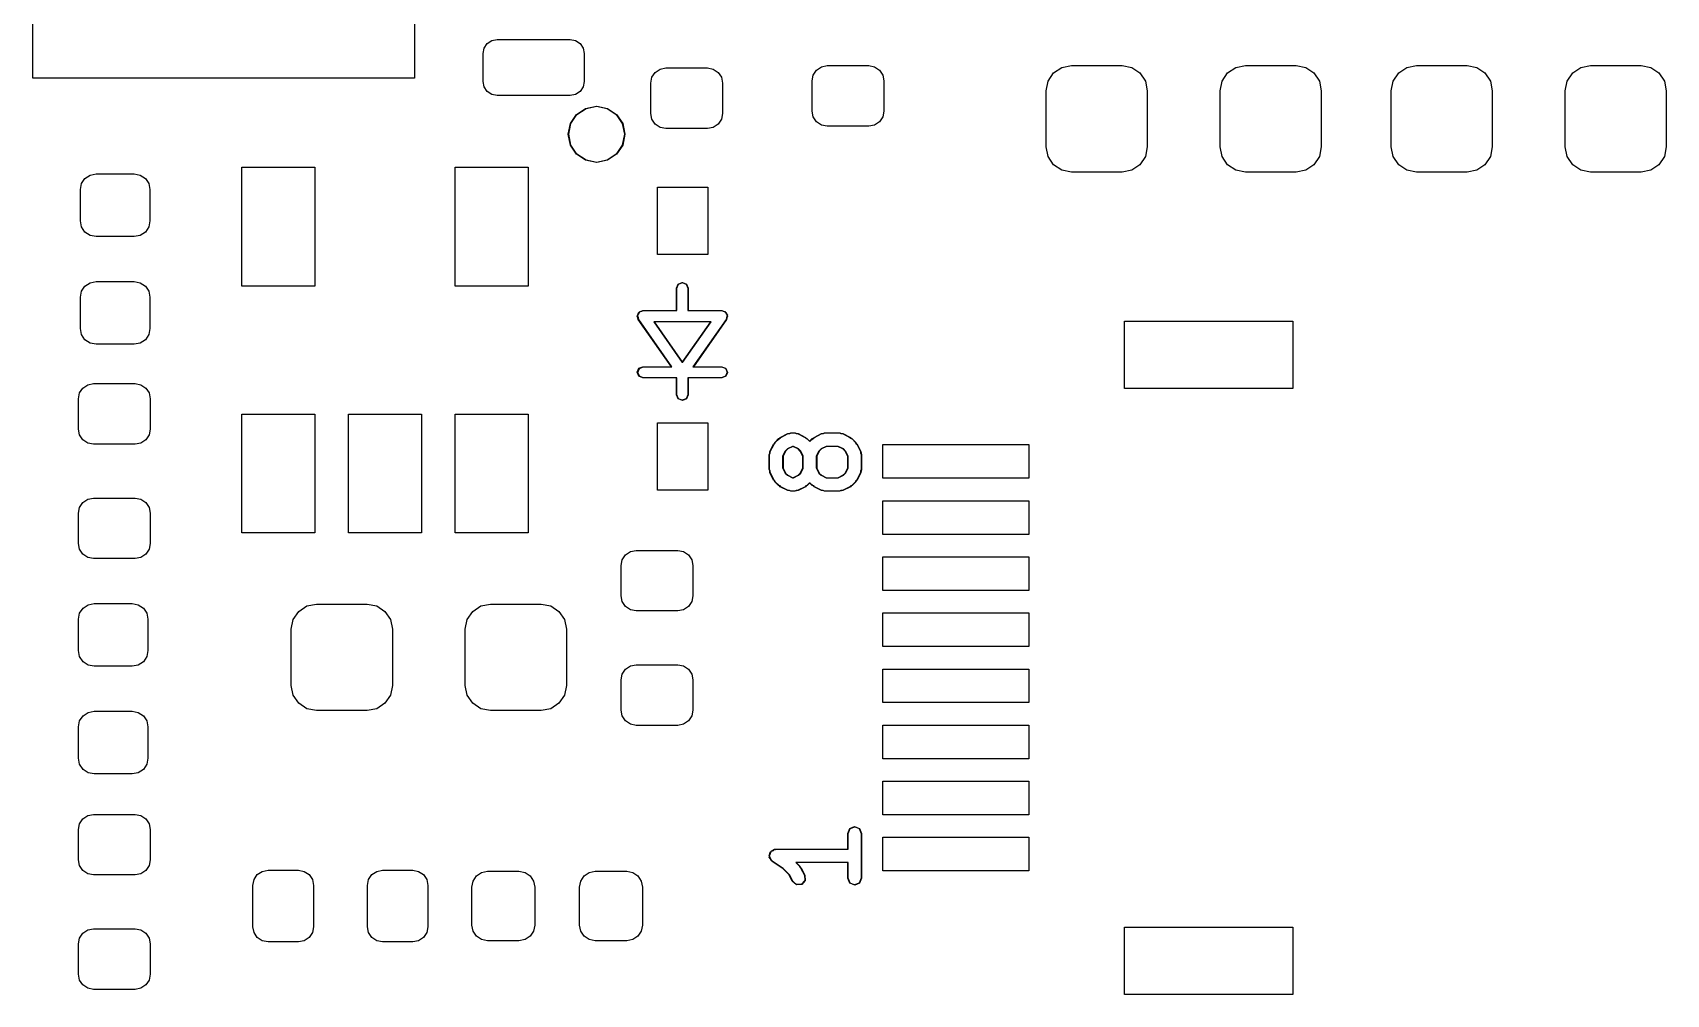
# Model space of a CAD drawing. Extents: x -4.6 to 74, y -9.9 to 22.
# Drawn here: x 41.09 to 55.61, y 5.97 to 14.53 of the extents above; entities that cross this region are included whole.
import ezdxf

# ---------------------------------------------------------------- set-up
doc = ezdxf.new("R2010")
doc.units = 0
doc.header["$MEASUREMENT"] = 0
doc.layers.get('0').update_dxf_attribs({"color": 252, "linetype": 'CONTINUOUS'})
doc.layers.add('BLACK', color=140, linetype='CONTINUOUS')
doc.layers.get('0').off()

# ---------------------------------------------------------------- blocks, each defined once
blk = doc.blocks.new('Tang_Nano_9K_3672-F_Mask')
at = {"layer": 'BLACK', "linetype": 'Continuous'}
for p, q in [((5.47739, -3.29836), (5.47739, -3.14088)), ((5.61125, -3.14088), (5.61125, -3.29836)), ((5.63537, -3.2897), (5.63574, -3.28781)), ((5.63574, -3.28781), (5.63681, -3.28622)), ((5.63681, -3.28622), (5.6384, -3.28515)), ((5.6384, -3.28515), (5.64029, -3.28478)), ((5.64029, -3.28478), (5.66588, -3.28478)), ((5.66588, -3.28478), (5.66776, -3.28515)), ((5.66776, -3.28515), (5.66936, -3.28622)), ((5.66936, -3.28622), (5.67042, -3.28781)), ((5.67042, -3.28781), (5.6708, -3.2897)), ((5.63537, -3.29954), (5.63537, -3.2897)), ((5.6708, -3.2897), (5.6708, -3.29954)), ((5.75401, -3.29435), (5.75604, -3.29394)), ((5.75604, -3.29394), (5.77061, -3.29394)), ((5.77061, -3.29394), (5.77264, -3.29435)), ((5.83832, -3.29456), (5.84171, -3.29388)), ((5.84171, -3.29388), (5.85943, -3.29388)), ((5.85943, -3.29388), (5.86282, -3.29456)), ((5.89935, -3.29456), (5.90274, -3.29388)), ((5.90274, -3.29388), (5.92045, -3.29388)), ((5.92045, -3.29388), (5.92384, -3.29456)), ((5.95933, -3.29456), (5.96272, -3.29388)), ((5.96272, -3.29388), (5.98043, -3.29388)), ((5.98043, -3.29388), (5.98382, -3.29456)), ((6.02035, -3.29456), (6.02374, -3.29388)), ((6.02374, -3.29388), (6.04146, -3.29388)), ((6.04146, -3.29388), (6.04485, -3.29456)), ((5.61125, -3.29836), (5.47739, -3.29836)), ((5.63574, -3.30142), (5.63537, -3.29954)), ((5.6708, -3.29954), (5.67042, -3.30142)), ((5.69413, -3.30005), (5.69454, -3.29801)), ((5.69454, -3.29801), (5.69569, -3.29629)), ((5.69569, -3.29629), (5.69741, -3.29514)), ((5.69741, -3.29514), (5.69945, -3.29473)), ((5.69945, -3.29473), (5.71402, -3.29473)), ((5.71402, -3.29473), (5.71605, -3.29514)), ((5.71605, -3.29514), (5.71777, -3.29629)), ((5.71777, -3.29629), (5.71893, -3.29801)), ((5.71893, -3.29801), (5.71933, -3.30005)), ((5.75072, -3.29926), (5.75113, -3.29723)), ((5.75072, -3.30989), (5.75072, -3.29926)), ((5.75113, -3.29723), (5.75228, -3.2955)), ((5.75228, -3.2955), (5.75401, -3.29435)), ((5.77264, -3.29435), (5.77436, -3.2955)), ((5.77436, -3.2955), (5.77552, -3.29723)), ((5.77552, -3.29723), (5.77592, -3.29926)), ((5.77592, -3.29926), (5.77592, -3.30989)), ((5.83285, -3.30274), (5.83353, -3.29935)), ((5.83353, -3.29935), (5.83545, -3.29648)), ((5.83545, -3.29648), (5.83832, -3.29456)), ((5.86282, -3.29456), (5.86569, -3.29648)), ((5.86569, -3.29648), (5.86761, -3.29935)), ((5.86761, -3.29935), (5.86829, -3.30274)), ((5.89388, -3.30274), (5.89455, -3.29935)), ((5.89455, -3.29935), (5.89647, -3.29648)), ((5.89647, -3.29648), (5.89935, -3.29456)), ((5.92384, -3.29456), (5.92672, -3.29648)), ((5.92672, -3.29648), (5.92864, -3.29935)), ((5.92864, -3.29935), (5.92931, -3.30274)), ((5.95386, -3.30274), (5.95453, -3.29935)), ((5.95453, -3.29935), (5.95645, -3.29648)), ((5.95645, -3.29648), (5.95933, -3.29456)), ((5.98382, -3.29456), (5.9867, -3.29648)), ((5.9867, -3.29648), (5.98862, -3.29935)), ((5.98862, -3.29935), (5.98929, -3.30274)), ((6.01488, -3.30274), (6.01556, -3.29935)), ((6.01556, -3.29935), (6.01748, -3.29648)), ((6.01748, -3.29648), (6.02035, -3.29456)), ((6.04485, -3.29456), (6.04772, -3.29648)), ((6.04772, -3.29648), (6.04964, -3.29935)), ((6.04964, -3.29935), (6.05031, -3.30274)), ((5.63681, -3.30302), (5.63574, -3.30142)), ((5.6384, -3.30409), (5.63681, -3.30302)), ((5.64029, -3.30446), (5.6384, -3.30409)), ((5.66588, -3.30446), (5.64029, -3.30446)), ((5.66776, -3.30409), (5.66588, -3.30446)), ((5.66936, -3.30302), (5.66776, -3.30409)), ((5.67042, -3.30142), (5.66936, -3.30302)), ((5.69413, -3.31068), (5.69413, -3.30005)), ((5.71933, -3.30005), (5.71933, -3.31068)), ((5.83285, -3.32243), (5.83285, -3.30274)), ((5.86829, -3.30274), (5.86829, -3.32243)), ((5.89388, -3.32243), (5.89388, -3.30274)), ((5.92931, -3.30274), (5.92931, -3.32243)), ((5.95386, -3.32243), (5.95386, -3.30274)), ((5.98929, -3.30274), (5.98929, -3.32243)), ((6.01488, -3.32243), (6.01488, -3.30274)), ((6.05031, -3.30274), (6.05031, -3.32243)), ((5.69454, -3.31271), (5.69413, -3.31068)), ((5.71933, -3.31068), (5.71893, -3.31271)), ((5.75113, -3.31192), (5.75072, -3.30989)), ((5.77592, -3.30989), (5.77552, -3.31192)), ((5.69569, -3.31444), (5.69454, -3.31271)), ((5.69741, -3.31559), (5.69569, -3.31444)), ((5.69945, -3.31599), (5.69741, -3.31559)), ((5.71402, -3.31599), (5.69945, -3.31599)), ((5.71605, -3.31559), (5.71402, -3.31599)), ((5.71777, -3.31444), (5.71605, -3.31559)), ((5.71893, -3.31271), (5.71777, -3.31444)), ((5.75228, -3.31365), (5.75113, -3.31192)), ((5.75401, -3.3148), (5.75228, -3.31365)), ((5.75604, -3.3152), (5.75401, -3.3148)), ((5.77061, -3.3152), (5.75604, -3.3152)), ((5.77264, -3.3148), (5.77061, -3.3152)), ((5.77436, -3.31365), (5.77264, -3.3148)), ((5.77552, -3.31192), (5.77436, -3.31365)), ((5.83353, -3.32582), (5.83285, -3.32243)), ((5.86829, -3.32243), (5.86761, -3.32582)), ((5.89455, -3.32582), (5.89388, -3.32243)), ((5.92931, -3.32243), (5.92864, -3.32582)), ((5.95453, -3.32582), (5.95386, -3.32243)), ((5.98929, -3.32243), (5.98862, -3.32582)), ((6.01556, -3.32582), (6.01488, -3.32243)), ((6.05031, -3.32243), (6.04964, -3.32582)), ((5.83545, -3.32869), (5.83353, -3.32582)), ((5.86761, -3.32582), (5.86569, -3.32869)), ((5.89647, -3.32869), (5.89455, -3.32582)), ((5.92864, -3.32582), (5.92672, -3.32869)), ((5.95645, -3.32869), (5.95453, -3.32582)), ((5.98862, -3.32582), (5.9867, -3.32869)), ((6.01748, -3.32869), (6.01556, -3.32582)), ((6.04964, -3.32582), (6.04772, -3.32869)), ((5.49454, -3.3353), (5.49573, -3.33351)), ((5.49573, -3.33351), (5.49752, -3.33232)), ((5.49752, -3.33232), (5.49963, -3.3319)), ((5.49963, -3.3319), (5.51302, -3.3319)), ((5.51302, -3.3319), (5.51513, -3.33232)), ((5.51513, -3.33232), (5.51691, -3.33351)), ((5.51691, -3.33351), (5.51811, -3.3353)), ((5.5508, -3.37131), (5.5508, -3.32958)), ((5.5508, -3.32958), (5.57639, -3.32958)), ((5.57639, -3.32958), (5.57639, -3.37131)), ((5.62561, -3.37131), (5.62561, -3.32958)), ((5.62561, -3.32958), (5.6512, -3.32958)), ((5.6512, -3.32958), (5.6512, -3.37131)), ((5.83832, -3.33061), (5.83545, -3.32869)), ((5.84171, -3.33129), (5.83832, -3.33061)), ((5.85943, -3.33129), (5.84171, -3.33129)), ((5.86282, -3.33061), (5.85943, -3.33129)), ((5.86569, -3.32869), (5.86282, -3.33061)), ((5.89935, -3.33061), (5.89647, -3.32869)), ((5.90274, -3.33129), (5.89935, -3.33061)), ((5.92045, -3.33129), (5.90274, -3.33129)), ((5.92384, -3.33061), (5.92045, -3.33129)), ((5.92672, -3.32869), (5.92384, -3.33061)), ((5.95933, -3.33061), (5.95645, -3.32869)), ((5.96272, -3.33129), (5.95933, -3.33061)), ((5.98043, -3.33129), (5.96272, -3.33129)), ((5.98382, -3.33061), (5.98043, -3.33129)), ((5.9867, -3.32869), (5.98382, -3.33061)), ((6.02035, -3.33061), (6.01748, -3.32869)), ((6.02374, -3.33129), (6.02035, -3.33061)), ((6.04146, -3.33129), (6.02374, -3.33129)), ((6.04485, -3.33061), (6.04146, -3.33129)), ((6.04772, -3.32869), (6.04485, -3.33061)), ((5.49412, -3.33741), (5.49454, -3.3353)), ((5.49412, -3.34844), (5.49412, -3.33741)), ((5.51811, -3.3353), (5.51853, -3.33741)), ((5.51853, -3.33741), (5.51853, -3.34844)), ((5.69646, -3.36023), (5.69646, -3.33661)), ((5.69646, -3.33661), (5.71418, -3.33661)), ((5.71418, -3.33661), (5.71418, -3.36023)), ((5.49454, -3.35054), (5.49412, -3.34844)), ((5.49573, -3.35233), (5.49454, -3.35054)), ((5.51811, -3.35054), (5.51691, -3.35233)), ((5.51853, -3.34844), (5.51811, -3.35054)), ((5.49752, -3.35353), (5.49573, -3.35233)), ((5.49963, -3.35395), (5.49752, -3.35353)), ((5.51302, -3.35395), (5.49963, -3.35395)), ((5.51513, -3.35353), (5.51302, -3.35395)), ((5.51691, -3.35233), (5.51513, -3.35353)), ((5.71418, -3.36023), (5.69646, -3.36023)), ((5.49412, -3.37521), (5.49454, -3.3731)), ((5.49454, -3.3731), (5.49573, -3.37131)), ((5.49573, -3.37131), (5.49752, -3.37011)), ((5.49752, -3.37011), (5.49963, -3.3697)), ((5.49963, -3.3697), (5.51302, -3.3697)), ((5.51302, -3.3697), (5.51513, -3.37011)), ((5.51513, -3.37011), (5.51691, -3.37131)), ((5.51691, -3.37131), (5.51811, -3.3731)), ((5.51811, -3.3731), (5.51853, -3.37521)), ((5.57639, -3.37131), (5.5508, -3.37131)), ((5.6512, -3.37131), (5.62561, -3.37131)), ((5.49412, -3.38623), (5.49412, -3.37521)), ((5.51853, -3.37521), (5.51853, -3.38623)), ((5.86024, -3.40727), (5.86024, -3.38365)), ((5.86024, -3.38365), (5.91929, -3.38365)), ((5.91929, -3.38365), (5.91929, -3.40727)), ((5.49454, -3.38834), (5.49412, -3.38623)), ((5.49573, -3.39013), (5.49454, -3.38834)), ((5.49752, -3.39132), (5.49573, -3.39013)), ((5.49963, -3.39174), (5.49752, -3.39132)), ((5.51513, -3.39132), (5.51302, -3.39174)), ((5.51691, -3.39013), (5.51513, -3.39132)), ((5.51811, -3.38834), (5.51691, -3.39013)), ((5.51853, -3.38623), (5.51811, -3.38834)), ((5.51302, -3.39174), (5.49963, -3.39174)), ((5.49343, -3.41084), (5.49383, -3.4088)), ((5.49383, -3.4088), (5.49498, -3.40708)), ((5.49498, -3.40708), (5.49671, -3.40593)), ((5.49671, -3.40593), (5.49874, -3.40552)), ((5.49874, -3.40552), (5.51331, -3.40552)), ((5.51331, -3.40552), (5.51534, -3.40593)), ((5.51534, -3.40593), (5.51707, -3.40708)), ((5.51707, -3.40708), (5.51822, -3.4088)), ((5.51822, -3.4088), (5.51862, -3.41084)), ((5.91929, -3.40727), (5.86024, -3.40727)), ((5.49343, -3.42147), (5.49343, -3.41084)), ((5.51862, -3.41084), (5.51862, -3.42147)), ((5.5508, -3.45793), (5.5508, -3.4162)), ((5.5508, -3.4162), (5.57639, -3.4162)), ((5.57639, -3.4162), (5.57639, -3.45793)), ((5.5882, -3.45793), (5.5882, -3.4162)), ((5.5882, -3.4162), (5.6138, -3.4162)), ((5.6138, -3.4162), (5.6138, -3.45793)), ((5.62561, -3.45793), (5.62561, -3.4162)), ((5.62561, -3.4162), (5.6512, -3.4162)), ((5.6512, -3.4162), (5.6512, -3.45793)), ((5.69646, -3.44291), (5.69646, -3.41928)), ((5.69646, -3.41928), (5.71418, -3.41928)), ((5.71418, -3.41928), (5.71418, -3.44291)), ((5.49383, -3.4235), (5.49343, -3.42147)), ((5.49498, -3.42522), (5.49383, -3.4235)), ((5.49671, -3.42638), (5.49498, -3.42522)), ((5.51707, -3.42522), (5.51534, -3.42638)), ((5.51822, -3.4235), (5.51707, -3.42522)), ((5.51862, -3.42147), (5.51822, -3.4235)), ((5.49874, -3.42678), (5.49671, -3.42638)), ((5.51331, -3.42678), (5.49874, -3.42678)), ((5.51534, -3.42638), (5.51331, -3.42678)), ((5.77559, -3.43876), (5.77559, -3.42695)), ((5.77559, -3.42695), (5.82677, -3.42695)), ((5.82677, -3.42695), (5.82677, -3.43876)), ((5.71418, -3.44291), (5.69646, -3.44291)), ((5.82677, -3.43876), (5.77559, -3.43876)), ((5.49343, -3.45099), (5.49383, -3.44896)), ((5.49383, -3.44896), (5.49498, -3.44724)), ((5.49498, -3.44724), (5.49671, -3.44608)), ((5.49671, -3.44608), (5.49874, -3.44568)), ((5.49874, -3.44568), (5.51331, -3.44568)), ((5.51331, -3.44568), (5.51534, -3.44608)), ((5.51534, -3.44608), (5.51707, -3.44724)), ((5.51707, -3.44724), (5.51822, -3.44896)), ((5.51822, -3.44896), (5.51862, -3.45099)), ((5.77559, -3.45845), (5.77559, -3.44664)), ((5.77559, -3.44664), (5.82677, -3.44664)), ((5.82677, -3.44664), (5.82677, -3.45845)), ((5.49343, -3.46162), (5.49343, -3.45099)), ((5.51862, -3.45099), (5.51862, -3.46162)), ((5.57639, -3.45793), (5.5508, -3.45793)), ((5.6138, -3.45793), (5.5882, -3.45793)), ((5.6512, -3.45793), (5.62561, -3.45793)), ((5.82677, -3.45845), (5.77559, -3.45845)), ((5.49383, -3.46366), (5.49343, -3.46162)), ((5.49498, -3.46538), (5.49383, -3.46366)), ((5.49671, -3.46653), (5.49498, -3.46538)), ((5.51707, -3.46538), (5.51534, -3.46653)), ((5.51822, -3.46366), (5.51707, -3.46538)), ((5.51862, -3.46162), (5.51822, -3.46366)), ((5.68413, -3.46733), (5.68528, -3.4656)), ((5.68528, -3.4656), (5.68701, -3.46445)), ((5.68701, -3.46445), (5.68904, -3.46405)), ((5.68904, -3.46405), (5.70361, -3.46405)), ((5.70361, -3.46405), (5.70564, -3.46445)), ((5.70564, -3.46445), (5.70736, -3.4656)), ((5.70736, -3.4656), (5.70852, -3.46733)), ((5.49874, -3.46694), (5.49671, -3.46653)), ((5.51331, -3.46694), (5.49874, -3.46694)), ((5.51534, -3.46653), (5.51331, -3.46694)), ((5.68372, -3.46936), (5.68413, -3.46733)), ((5.68372, -3.47999), (5.68372, -3.46936)), ((5.70852, -3.46733), (5.70892, -3.46936)), ((5.70892, -3.46936), (5.70892, -3.47999)), ((5.77559, -3.47813), (5.77559, -3.46632)), ((5.77559, -3.46632), (5.82677, -3.46632)), ((5.82677, -3.46632), (5.82677, -3.47813)), ((5.49504, -3.4843), (5.49683, -3.48311)), ((5.49683, -3.48311), (5.49894, -3.48269)), ((5.49894, -3.48269), (5.51232, -3.48269)), ((5.51232, -3.48269), (5.51443, -3.48311)), ((5.51443, -3.48311), (5.51622, -3.4843)), ((5.57357, -3.48356), (5.57696, -3.48288)), ((5.57696, -3.48288), (5.59467, -3.48288)), ((5.59467, -3.48288), (5.59806, -3.48356)), ((5.63459, -3.48356), (5.63798, -3.48288)), ((5.63798, -3.48288), (5.6557, -3.48288)), ((5.6557, -3.48288), (5.65909, -3.48356)), ((5.68413, -3.48203), (5.68372, -3.47999)), ((5.68528, -3.48375), (5.68413, -3.48203)), ((5.70852, -3.48203), (5.70736, -3.48375)), ((5.70892, -3.47999), (5.70852, -3.48203)), ((5.82677, -3.47813), (5.77559, -3.47813)), ((5.49343, -3.4882), (5.49384, -3.48609)), ((5.49343, -3.49922), (5.49343, -3.4882)), ((5.49384, -3.48609), (5.49504, -3.4843)), ((5.51622, -3.4843), (5.51742, -3.48609)), ((5.51742, -3.48609), (5.51783, -3.4882)), ((5.51783, -3.4882), (5.51783, -3.49922)), ((5.5681, -3.49174), (5.56877, -3.48835)), ((5.56877, -3.48835), (5.57069, -3.48548)), ((5.57069, -3.48548), (5.57357, -3.48356)), ((5.59806, -3.48356), (5.60094, -3.48548)), ((5.60094, -3.48548), (5.60286, -3.48835)), ((5.60286, -3.48835), (5.60353, -3.49174)), ((5.62912, -3.49174), (5.6298, -3.48835)), ((5.6298, -3.48835), (5.63172, -3.48548)), ((5.63172, -3.48548), (5.63459, -3.48356)), ((5.65909, -3.48356), (5.66196, -3.48548)), ((5.66196, -3.48548), (5.66388, -3.48835)), ((5.66388, -3.48835), (5.66456, -3.49174)), ((5.68701, -3.4849), (5.68528, -3.48375)), ((5.68904, -3.48531), (5.68701, -3.4849)), ((5.70361, -3.48531), (5.68904, -3.48531)), ((5.70564, -3.4849), (5.70361, -3.48531)), ((5.70736, -3.48375), (5.70564, -3.4849)), ((5.77559, -3.49782), (5.77559, -3.48601)), ((5.77559, -3.48601), (5.82677, -3.48601)), ((5.82677, -3.48601), (5.82677, -3.49782)), ((5.5681, -3.51143), (5.5681, -3.49174)), ((5.60353, -3.49174), (5.60353, -3.51143)), ((5.62912, -3.51143), (5.62912, -3.49174)), ((5.66456, -3.49174), (5.66456, -3.51143)), ((5.49384, -3.50133), (5.49343, -3.49922)), ((5.51783, -3.49922), (5.51742, -3.50133)), ((5.82677, -3.49782), (5.77559, -3.49782)), ((5.49504, -3.50312), (5.49384, -3.50133)), ((5.49683, -3.50431), (5.49504, -3.50312)), ((5.49894, -3.50473), (5.49683, -3.50431)), ((5.51232, -3.50473), (5.49894, -3.50473)), ((5.51443, -3.50431), (5.51232, -3.50473)), ((5.51622, -3.50312), (5.51443, -3.50431)), ((5.51742, -3.50133), (5.51622, -3.50312)), ((5.68413, -3.50749), (5.68528, -3.50576)), ((5.68528, -3.50576), (5.68701, -3.50461)), ((5.68701, -3.50461), (5.68904, -3.5042)), ((5.68904, -3.5042), (5.70361, -3.5042)), ((5.70361, -3.5042), (5.70564, -3.50461)), ((5.70564, -3.50461), (5.70736, -3.50576)), ((5.70736, -3.50576), (5.70852, -3.50749)), ((5.77559, -3.5175), (5.77559, -3.50569)), ((5.77559, -3.50569), (5.82677, -3.50569)), ((5.82677, -3.50569), (5.82677, -3.5175)), ((5.56877, -3.51482), (5.5681, -3.51143)), ((5.60353, -3.51143), (5.60286, -3.51482)), ((5.6298, -3.51482), (5.62912, -3.51143)), ((5.66456, -3.51143), (5.66388, -3.51482)), ((5.68372, -3.50952), (5.68413, -3.50749)), ((5.68372, -3.52015), (5.68372, -3.50952)), ((5.70852, -3.50749), (5.70892, -3.50952)), ((5.70892, -3.50952), (5.70892, -3.52015)), ((5.57069, -3.51769), (5.56877, -3.51482)), ((5.57357, -3.51961), (5.57069, -3.51769)), ((5.60094, -3.51769), (5.59806, -3.51961)), ((5.60286, -3.51482), (5.60094, -3.51769)), ((5.63172, -3.51769), (5.6298, -3.51482)), ((5.63459, -3.51961), (5.63172, -3.51769)), ((5.66196, -3.51769), (5.65909, -3.51961)), ((5.66388, -3.51482), (5.66196, -3.51769)), ((5.82677, -3.5175), (5.77559, -3.5175)), ((5.49384, -3.52388), (5.49504, -3.5221)), ((5.49504, -3.5221), (5.49683, -3.5209)), ((5.49683, -3.5209), (5.49894, -3.52048)), ((5.49894, -3.52048), (5.51232, -3.52048)), ((5.51232, -3.52048), (5.51443, -3.5209)), ((5.51443, -3.5209), (5.51622, -3.5221)), ((5.51622, -3.5221), (5.51742, -3.52388)), ((5.57696, -3.52029), (5.57357, -3.51961)), ((5.59467, -3.52029), (5.57696, -3.52029)), ((5.59806, -3.51961), (5.59467, -3.52029)), ((5.63798, -3.52029), (5.63459, -3.51961)), ((5.6557, -3.52029), (5.63798, -3.52029)), ((5.65909, -3.51961), (5.6557, -3.52029)), ((5.68413, -3.52218), (5.68372, -3.52015)), ((5.68528, -3.52391), (5.68413, -3.52218)), ((5.70852, -3.52218), (5.70736, -3.52391)), ((5.70892, -3.52015), (5.70852, -3.52218)), ((5.49343, -3.52599), (5.49384, -3.52388)), ((5.49343, -3.53702), (5.49343, -3.52599)), ((5.51742, -3.52388), (5.51783, -3.52599)), ((5.51783, -3.52599), (5.51783, -3.53702)), ((5.68701, -3.52506), (5.68528, -3.52391)), ((5.68904, -3.52546), (5.68701, -3.52506)), ((5.70361, -3.52546), (5.68904, -3.52546)), ((5.70564, -3.52506), (5.70361, -3.52546)), ((5.70736, -3.52391), (5.70564, -3.52506)), ((5.77559, -3.53719), (5.77559, -3.52538)), ((5.77559, -3.52538), (5.82677, -3.52538)), ((5.82677, -3.52538), (5.82677, -3.53719)), ((5.49384, -3.53913), (5.49343, -3.53702)), ((5.49504, -3.54091), (5.49384, -3.53913)), ((5.51742, -3.53913), (5.51622, -3.54091)), ((5.51783, -3.53702), (5.51742, -3.53913)), ((5.82677, -3.53719), (5.77559, -3.53719)), ((5.49683, -3.54211), (5.49504, -3.54091)), ((5.49894, -3.54253), (5.49683, -3.54211)), ((5.51232, -3.54253), (5.49894, -3.54253)), ((5.51443, -3.54211), (5.51232, -3.54253)), ((5.51622, -3.54091), (5.51443, -3.54211)), ((5.77559, -3.55687), (5.77559, -3.54506)), ((5.77559, -3.54506), (5.82677, -3.54506)), ((5.82677, -3.54506), (5.82677, -3.55687)), ((5.49498, -3.55826), (5.49671, -3.55711)), ((5.49671, -3.55711), (5.49874, -3.5567)), ((5.49874, -3.5567), (5.51331, -3.5567)), ((5.51331, -3.5567), (5.51534, -3.55711)), ((5.51534, -3.55711), (5.51707, -3.55826)), ((5.82677, -3.55687), (5.77559, -3.55687)), ((5.49343, -3.56202), (5.49383, -3.55998)), ((5.49343, -3.57265), (5.49343, -3.56202)), ((5.49383, -3.55998), (5.49498, -3.55826)), ((5.51707, -3.55826), (5.51822, -3.55998)), ((5.51822, -3.55998), (5.51862, -3.56202)), ((5.51862, -3.56202), (5.51862, -3.57265)), ((5.77559, -3.57656), (5.77559, -3.56475)), ((5.77559, -3.56475), (5.82677, -3.56475)), ((5.82677, -3.56475), (5.82677, -3.57656)), ((5.49383, -3.57468), (5.49343, -3.57265)), ((5.49498, -3.57641), (5.49383, -3.57468)), ((5.51822, -3.57468), (5.51707, -3.57641)), ((5.51862, -3.57265), (5.51822, -3.57468)), ((5.49671, -3.57756), (5.49498, -3.57641)), ((5.49874, -3.57796), (5.49671, -3.57756)), ((5.51331, -3.57796), (5.49874, -3.57796)), ((5.51534, -3.57756), (5.51331, -3.57796)), ((5.51707, -3.57641), (5.51534, -3.57756)), ((5.55461, -3.58161), (5.55502, -3.57957)), ((5.55502, -3.57957), (5.55617, -3.57785)), ((5.55617, -3.57785), (5.5579, -3.5767)), ((5.5579, -3.5767), (5.55993, -3.57629)), ((5.55993, -3.57629), (5.57056, -3.57629)), ((5.57056, -3.57629), (5.57259, -3.5767)), ((5.57259, -3.5767), (5.57432, -3.57785)), ((5.57432, -3.57785), (5.57547, -3.57957)), ((5.57547, -3.57957), (5.57587, -3.58161)), ((5.59477, -3.58161), (5.59518, -3.57957)), ((5.59518, -3.57957), (5.59633, -3.57785)), ((5.59633, -3.57785), (5.59805, -3.5767)), ((5.59805, -3.5767), (5.60009, -3.57629)), ((5.60009, -3.57629), (5.61072, -3.57629)), ((5.61072, -3.57629), (5.61275, -3.5767)), ((5.61275, -3.5767), (5.61447, -3.57785)), ((5.61447, -3.57785), (5.61563, -3.57957)), ((5.61563, -3.57957), (5.61603, -3.58161)), ((5.6314, -3.5822), (5.63182, -3.58009)), ((5.63182, -3.58009), (5.63302, -3.5783)), ((5.63302, -3.5783), (5.6348, -3.5771)), ((5.6348, -3.5771), (5.63691, -3.57669)), ((5.63691, -3.57669), (5.64794, -3.57669)), ((5.64794, -3.57669), (5.65005, -3.5771)), ((5.65005, -3.5771), (5.65183, -3.5783)), ((5.65183, -3.5783), (5.65303, -3.58009)), ((5.65303, -3.58009), (5.65345, -3.5822)), ((5.6692, -3.5822), (5.66962, -3.58009)), ((5.66962, -3.58009), (5.67081, -3.5783)), ((5.67081, -3.5783), (5.6726, -3.5771)), ((5.6726, -3.5771), (5.67471, -3.57669)), ((5.67471, -3.57669), (5.68573, -3.57669)), ((5.68573, -3.57669), (5.68784, -3.5771)), ((5.68784, -3.5771), (5.68963, -3.5783)), ((5.68963, -3.5783), (5.69082, -3.58009)), ((5.69082, -3.58009), (5.69124, -3.5822)), ((5.82677, -3.57656), (5.77559, -3.57656)), ((5.55461, -3.59617), (5.55461, -3.58161)), ((5.57587, -3.58161), (5.57587, -3.59617)), ((5.59477, -3.59617), (5.59477, -3.58161)), ((5.61603, -3.58161), (5.61603, -3.59617)), ((5.6314, -3.59558), (5.6314, -3.5822)), ((5.65345, -3.5822), (5.65345, -3.59558)), ((5.6692, -3.59558), (5.6692, -3.5822)), ((5.69124, -3.5822), (5.69124, -3.59558)), ((5.49498, -3.59842), (5.49671, -3.59726)), ((5.49671, -3.59726), (5.49874, -3.59686)), ((5.49874, -3.59686), (5.51331, -3.59686)), ((5.51331, -3.59686), (5.51534, -3.59726)), ((5.51534, -3.59726), (5.51707, -3.59842)), ((5.55502, -3.59821), (5.55461, -3.59617)), ((5.57587, -3.59617), (5.57547, -3.59821)), ((5.59518, -3.59821), (5.59477, -3.59617)), ((5.61603, -3.59617), (5.61563, -3.59821)), ((5.63182, -3.59769), (5.6314, -3.59558)), ((5.63302, -3.59948), (5.63182, -3.59769)), ((5.65303, -3.59769), (5.65183, -3.59948)), ((5.65345, -3.59558), (5.65303, -3.59769)), ((5.66962, -3.59769), (5.6692, -3.59558)), ((5.67081, -3.59948), (5.66962, -3.59769)), ((5.69082, -3.59769), (5.68963, -3.59948)), ((5.69124, -3.59558), (5.69082, -3.59769)), ((5.86024, -3.61987), (5.86024, -3.59624)), ((5.86024, -3.59624), (5.91929, -3.59624)), ((5.91929, -3.59624), (5.91929, -3.61987)), ((5.49343, -3.60217), (5.49383, -3.60014)), ((5.49343, -3.6128), (5.49343, -3.60217)), ((5.49383, -3.60014), (5.49498, -3.59842)), ((5.51707, -3.59842), (5.51822, -3.60014)), ((5.51822, -3.60014), (5.51862, -3.60217)), ((5.51862, -3.60217), (5.51862, -3.6128)), ((5.55617, -3.59993), (5.55502, -3.59821)), ((5.5579, -3.60108), (5.55617, -3.59993)), ((5.55993, -3.60149), (5.5579, -3.60108)), ((5.57056, -3.60149), (5.55993, -3.60149)), ((5.57259, -3.60108), (5.57056, -3.60149)), ((5.57432, -3.59993), (5.57259, -3.60108)), ((5.57547, -3.59821), (5.57432, -3.59993)), ((5.59633, -3.59993), (5.59518, -3.59821)), ((5.59805, -3.60108), (5.59633, -3.59993)), ((5.60009, -3.60149), (5.59805, -3.60108)), ((5.61072, -3.60149), (5.60009, -3.60149)), ((5.61275, -3.60108), (5.61072, -3.60149)), ((5.61447, -3.59993), (5.61275, -3.60108)), ((5.61563, -3.59821), (5.61447, -3.59993)), ((5.6348, -3.60067), (5.63302, -3.59948)), ((5.63691, -3.60109), (5.6348, -3.60067)), ((5.64794, -3.60109), (5.63691, -3.60109)), ((5.65005, -3.60067), (5.64794, -3.60109)), ((5.65183, -3.59948), (5.65005, -3.60067)), ((5.6726, -3.60067), (5.67081, -3.59948)), ((5.67471, -3.60109), (5.6726, -3.60067)), ((5.68573, -3.60109), (5.67471, -3.60109)), ((5.68784, -3.60067), (5.68573, -3.60109)), ((5.68963, -3.59948), (5.68784, -3.60067)), ((5.49383, -3.61484), (5.49343, -3.6128)), ((5.49498, -3.61656), (5.49383, -3.61484)), ((5.51822, -3.61484), (5.51707, -3.61656)), ((5.51862, -3.6128), (5.51822, -3.61484)), ((5.49671, -3.61772), (5.49498, -3.61656)), ((5.49874, -3.61812), (5.49671, -3.61772)), ((5.51331, -3.61812), (5.49874, -3.61812)), ((5.51534, -3.61772), (5.51331, -3.61812)), ((5.51707, -3.61656), (5.51534, -3.61772)), ((5.91929, -3.61987), (5.86024, -3.61987))]:
    blk.add_line(p, q, dxfattribs=at)
blk = doc.blocks.new('Tang_Nano_9K_3672-F_Silkscreen')
at = {"layer": 'BLACK', "linetype": 'Continuous'}
for p, q in [((5.66614, -3.31428), (5.66827, -3.31108)), ((5.66827, -3.31108), (5.67146, -3.30895)), ((5.67146, -3.30895), (5.67523, -3.3082)), ((5.67523, -3.3082), (5.67899, -3.30895)), ((5.67899, -3.30895), (5.68219, -3.31108)), ((5.68219, -3.31108), (5.68432, -3.31428)), ((5.66539, -3.31804), (5.66614, -3.31428)), ((5.68432, -3.31428), (5.68507, -3.31804)), ((5.66614, -3.32181), (5.66539, -3.31804)), ((5.66827, -3.325), (5.66614, -3.32181)), ((5.68432, -3.32181), (5.68219, -3.325)), ((5.68507, -3.31804), (5.68432, -3.32181)), ((5.67146, -3.32714), (5.66827, -3.325)), ((5.67523, -3.32789), (5.67146, -3.32714)), ((5.67899, -3.32714), (5.67523, -3.32789)), ((5.68219, -3.325), (5.67899, -3.32714)), ((5.70335, -3.37204), (5.70393, -3.37065)), ((5.70335, -3.37991), (5.70335, -3.37204)), ((5.70393, -3.37065), (5.70532, -3.37007)), ((5.70532, -3.37007), (5.70671, -3.37065)), ((5.70671, -3.37065), (5.70729, -3.37204)), ((5.70729, -3.37204), (5.70729, -3.37991)), ((5.69041, -3.38027), (5.69099, -3.38014)), ((5.69099, -3.38014), (5.69154, -3.37991)), ((5.69154, -3.37991), (5.70335, -3.37991)), ((5.70729, -3.37991), (5.7191, -3.37991)), ((5.7191, -3.37991), (5.71965, -3.38014)), ((5.71965, -3.38014), (5.72023, -3.38027)), ((5.68957, -3.38188), (5.68964, -3.38172)), ((5.6898, -3.38243), (5.68957, -3.38188)), ((5.6896, -3.38154), (5.68992, -3.38104)), ((5.68964, -3.38172), (5.6896, -3.38154)), ((5.68993, -3.38301), (5.6898, -3.38243)), ((5.68992, -3.38104), (5.69015, -3.38049)), ((5.70154, -3.3996), (5.68993, -3.38301)), ((5.69015, -3.38049), (5.69032, -3.38042)), ((5.69032, -3.38042), (5.69041, -3.38027)), ((5.71532, -3.38385), (5.69532, -3.38385)), ((5.69532, -3.38385), (5.70532, -3.39813)), ((5.70532, -3.39813), (5.71532, -3.38385)), ((5.72072, -3.38301), (5.7091, -3.3996)), ((5.72023, -3.38027), (5.72033, -3.38042)), ((5.72033, -3.38042), (5.72049, -3.38049)), ((5.72049, -3.38049), (5.72072, -3.38104)), ((5.72072, -3.38104), (5.72104, -3.38154)), ((5.72084, -3.38243), (5.72072, -3.38301)), ((5.72107, -3.38188), (5.72084, -3.38243)), ((5.72104, -3.38154), (5.721, -3.38172)), ((5.721, -3.38172), (5.72107, -3.38188)), ((5.68957, -3.40157), (5.69015, -3.40017)), ((5.69015, -3.40296), (5.68957, -3.40157)), ((5.69015, -3.40017), (5.69154, -3.3996)), ((5.69154, -3.40354), (5.69015, -3.40296)), ((5.69154, -3.3996), (5.70154, -3.3996)), ((5.7091, -3.3996), (5.7191, -3.3996)), ((5.7191, -3.3996), (5.72049, -3.40017)), ((5.72049, -3.40296), (5.7191, -3.40354)), ((5.72049, -3.40017), (5.72107, -3.40157)), ((5.72107, -3.40157), (5.72049, -3.40296)), ((5.70335, -3.40354), (5.69154, -3.40354)), ((5.70335, -3.40944), (5.70335, -3.40354)), ((5.7191, -3.40354), (5.70729, -3.40354)), ((5.70729, -3.40354), (5.70729, -3.40944)), ((5.70393, -3.41083), (5.70335, -3.40944)), ((5.70532, -3.41141), (5.70393, -3.41083)), ((5.70671, -3.41083), (5.70532, -3.41141)), ((5.70729, -3.40944), (5.70671, -3.41083)), ((5.73782, -3.42616), (5.73913, -3.42485)), ((5.73913, -3.42485), (5.73949, -3.4247)), ((5.73949, -3.4247), (5.73974, -3.42441)), ((5.73974, -3.42441), (5.74237, -3.42309)), ((5.74237, -3.42309), (5.74292, -3.42305)), ((5.74292, -3.42305), (5.74343, -3.42284)), ((5.74343, -3.42284), (5.74474, -3.42284)), ((5.74474, -3.42284), (5.74525, -3.42305)), ((5.74525, -3.42305), (5.74579, -3.42309)), ((5.74579, -3.42309), (5.74842, -3.42441)), ((5.74842, -3.42441), (5.74867, -3.4247)), ((5.74867, -3.4247), (5.74903, -3.42485)), ((5.74903, -3.42485), (5.74999, -3.4258)), ((5.74999, -3.4258), (5.75094, -3.42485)), ((5.75094, -3.42485), (5.7513, -3.4247)), ((5.7513, -3.4247), (5.75156, -3.42441)), ((5.75156, -3.42441), (5.75418, -3.42309)), ((5.75418, -3.42309), (5.75473, -3.42305)), ((5.75473, -3.42305), (5.75524, -3.42284)), ((5.75524, -3.42284), (5.76049, -3.42284)), ((5.76049, -3.42284), (5.76099, -3.42305)), ((5.76099, -3.42305), (5.76154, -3.42309)), ((5.76154, -3.42309), (5.76417, -3.42441)), ((5.76417, -3.42441), (5.76442, -3.4247)), ((5.76442, -3.4247), (5.76478, -3.42485)), ((5.76478, -3.42485), (5.76609, -3.42616)), ((5.73581, -3.43046), (5.73602, -3.42995)), ((5.73581, -3.43571), (5.73581, -3.43046)), ((5.73602, -3.42995), (5.73606, -3.4294)), ((5.73606, -3.4294), (5.73738, -3.42677)), ((5.73738, -3.42677), (5.73767, -3.42652)), ((5.73767, -3.42652), (5.73782, -3.42616)), ((5.74143, -3.42923), (5.74054, -3.43101)), ((5.74054, -3.43101), (5.74054, -3.43515)), ((5.7422, -3.42846), (5.74143, -3.42923)), ((5.74398, -3.42757), (5.7422, -3.42846)), ((5.74418, -3.42757), (5.74398, -3.42757)), ((5.74596, -3.42846), (5.74418, -3.42757)), ((5.74673, -3.42923), (5.74596, -3.42846)), ((5.74762, -3.43101), (5.74673, -3.42923)), ((5.74762, -3.43515), (5.74762, -3.43101)), ((5.75324, -3.42923), (5.75235, -3.43101)), ((5.75235, -3.43101), (5.75235, -3.43515)), ((5.75401, -3.42846), (5.75324, -3.42923)), ((5.75579, -3.42757), (5.75401, -3.42846)), ((5.75993, -3.42757), (5.75579, -3.42757)), ((5.76171, -3.42846), (5.75993, -3.42757)), ((5.76248, -3.42923), (5.76171, -3.42846)), ((5.76337, -3.43101), (5.76248, -3.42923)), ((5.76337, -3.43515), (5.76337, -3.43101)), ((5.76609, -3.42616), (5.76624, -3.42652)), ((5.76624, -3.42652), (5.76654, -3.42677)), ((5.76654, -3.42677), (5.76785, -3.4294)), ((5.76785, -3.4294), (5.76789, -3.42995)), ((5.76789, -3.42995), (5.7681, -3.43046)), ((5.7681, -3.43046), (5.7681, -3.43571)), ((5.73602, -3.43621), (5.73581, -3.43571)), ((5.73606, -3.43676), (5.73602, -3.43621)), ((5.73738, -3.43939), (5.73606, -3.43676)), ((5.74054, -3.43515), (5.74143, -3.43693)), ((5.74143, -3.43693), (5.7422, -3.4377)), ((5.74596, -3.4377), (5.74673, -3.43693)), ((5.74673, -3.43693), (5.74762, -3.43515)), ((5.75235, -3.43515), (5.75324, -3.43693)), ((5.75324, -3.43693), (5.75401, -3.4377)), ((5.76171, -3.4377), (5.76248, -3.43693)), ((5.76248, -3.43693), (5.76337, -3.43515)), ((5.76785, -3.43676), (5.76654, -3.43939)), ((5.76789, -3.43621), (5.76785, -3.43676)), ((5.7681, -3.43571), (5.76789, -3.43621)), ((5.73767, -3.43964), (5.73738, -3.43939)), ((5.73782, -3.44), (5.73767, -3.43964)), ((5.73913, -3.44131), (5.73782, -3.44)), ((5.73949, -3.44146), (5.73913, -3.44131)), ((5.73974, -3.44175), (5.73949, -3.44146)), ((5.74237, -3.44307), (5.73974, -3.44175)), ((5.7422, -3.4377), (5.74398, -3.43859)), ((5.74292, -3.44311), (5.74237, -3.44307)), ((5.74343, -3.44332), (5.74292, -3.44311)), ((5.74398, -3.43859), (5.74418, -3.43859)), ((5.74418, -3.43859), (5.74596, -3.4377)), ((5.74525, -3.44311), (5.74474, -3.44332)), ((5.74579, -3.44307), (5.74525, -3.44311)), ((5.74842, -3.44175), (5.74579, -3.44307)), ((5.74867, -3.44146), (5.74842, -3.44175)), ((5.74903, -3.44131), (5.74867, -3.44146)), ((5.74999, -3.44036), (5.74903, -3.44131)), ((5.75094, -3.44131), (5.74999, -3.44036)), ((5.7513, -3.44146), (5.75094, -3.44131)), ((5.75156, -3.44175), (5.7513, -3.44146)), ((5.75418, -3.44307), (5.75156, -3.44175)), ((5.75401, -3.4377), (5.75579, -3.43859)), ((5.75473, -3.44311), (5.75418, -3.44307)), ((5.75524, -3.44332), (5.75473, -3.44311)), ((5.75579, -3.43859), (5.75993, -3.43859)), ((5.75993, -3.43859), (5.76171, -3.4377)), ((5.76099, -3.44311), (5.76049, -3.44332)), ((5.76154, -3.44307), (5.76099, -3.44311)), ((5.76417, -3.44175), (5.76154, -3.44307)), ((5.76442, -3.44146), (5.76417, -3.44175)), ((5.76478, -3.44131), (5.76442, -3.44146)), ((5.76609, -3.44), (5.76478, -3.44131)), ((5.76624, -3.43964), (5.76609, -3.44)), ((5.76654, -3.43939), (5.76624, -3.43964)), ((5.74474, -3.44332), (5.74343, -3.44332)), ((5.76049, -3.44332), (5.75524, -3.44332)), ((5.76337, -3.56339), (5.76406, -3.56172)), ((5.76337, -3.56891), (5.76337, -3.56339)), ((5.76406, -3.56172), (5.76574, -3.56103)), ((5.76574, -3.56103), (5.76741, -3.56172)), ((5.76741, -3.56172), (5.7681, -3.56339)), ((5.7681, -3.56339), (5.7681, -3.57914)), ((5.73714, -3.56934), (5.73771, -3.56895)), ((5.73771, -3.56895), (5.73795, -3.569)), ((5.73795, -3.569), (5.73818, -3.56891)), ((5.73818, -3.56891), (5.76337, -3.56891)), ((5.73581, -3.57127), (5.73608, -3.57063)), ((5.73591, -3.57149), (5.73581, -3.57127)), ((5.73586, -3.57173), (5.73591, -3.57149)), ((5.73624, -3.5723), (5.73586, -3.57173)), ((5.73608, -3.57063), (5.73621, -3.56996)), ((5.73621, -3.56996), (5.73641, -3.56982)), ((5.73651, -3.57294), (5.73624, -3.5723)), ((5.73641, -3.56982), (5.73651, -3.5696)), ((5.73651, -3.5696), (5.73714, -3.56934)), ((5.73673, -3.57303), (5.73651, -3.57294)), ((5.73687, -3.57323), (5.73673, -3.57303)), ((5.74061, -3.57573), (5.73687, -3.57323)), ((5.76337, -3.57363), (5.74519, -3.57363)), ((5.74519, -3.57363), (5.74641, -3.57485)), ((5.74641, -3.57485), (5.74656, -3.57521)), ((5.76337, -3.57914), (5.76337, -3.57363)), ((5.7428, -3.57792), (5.74061, -3.57573)), ((5.74394, -3.5802), (5.7428, -3.57792)), ((5.7453, -3.58138), (5.74394, -3.5802)), ((5.74656, -3.57521), (5.74685, -3.57546)), ((5.74685, -3.57546), (5.74816, -3.57809)), ((5.74829, -3.57989), (5.74711, -3.58126)), ((5.74816, -3.57809), (5.74829, -3.57989)), ((5.76406, -3.58081), (5.76337, -3.57914)), ((5.7681, -3.57914), (5.76741, -3.58081)), ((5.74711, -3.58126), (5.7453, -3.58138)), ((5.76574, -3.58151), (5.76406, -3.58081)), ((5.76741, -3.58081), (5.76574, -3.58151))]:
    blk.add_line(p, q, dxfattribs=at)

msp = doc.modelspace()

# ---------------------------------------------------------------- linework, layer by layer
at = {"layer": 'BLACK', "linetype": 'Continuous'}
for p, q in [((45.86928, 13.71977), (45.92328, 13.80089)), ((45.92328, 13.80089), (46.00416, 13.85489)), ((46.00416, 13.85489), (46.09973, 13.87391)), ((46.09973, 13.87391), (46.19506, 13.85489)), ((46.19506, 13.85489), (46.27619, 13.80089)), ((46.27619, 13.80089), (46.33019, 13.71977)), ((45.85027, 13.62444), (45.86928, 13.71977)), ((46.33019, 13.71977), (46.3492, 13.62444)), ((45.86928, 13.52887), (45.85027, 13.62444)), ((45.92328, 13.44799), (45.86928, 13.52887)), ((46.33019, 13.52887), (46.27619, 13.44799)), ((46.3492, 13.62444), (46.33019, 13.52887)), ((46.00416, 13.39374), (45.92328, 13.44799)), ((46.09973, 13.37472), (46.00416, 13.39374)), ((46.19506, 13.39374), (46.09973, 13.37472)), ((46.27619, 13.44799), (46.19506, 13.39374)), ((46.81264, 12.25543), (46.82734, 12.29067)), ((46.81264, 12.05591), (46.81264, 12.25543)), ((46.82734, 12.29067), (46.86258, 12.30537)), ((46.86258, 12.30537), (46.89782, 12.29067)), ((46.89782, 12.29067), (46.91252, 12.25543)), ((46.91252, 12.25543), (46.91252, 12.05591)), ((46.49928, 12.05007), (46.51323, 12.05591)), ((46.51323, 12.05591), (46.81264, 12.05591)), ((46.91252, 12.05591), (47.21193, 12.05591)), ((47.21193, 12.05591), (47.22588, 12.05007)), ((46.46328, 12.00596), (46.46506, 12.01002)), ((46.46912, 11.99202), (46.46328, 12.00596)), ((46.46404, 12.01458), (46.47216, 12.02726)), ((46.46506, 12.01002), (46.46404, 12.01458)), ((46.47241, 11.97731), (46.46912, 11.99202)), ((46.47216, 12.02726), (46.47799, 12.0412)), ((46.76675, 11.55672), (46.47241, 11.97731)), ((46.47799, 12.0412), (46.4823, 12.04298)), ((46.4823, 12.04298), (46.48458, 12.04678)), ((46.48458, 12.04678), (46.49928, 12.05007)), ((47.1161, 11.95602), (46.60906, 11.95602)), ((46.60906, 11.95602), (46.86258, 11.59399)), ((46.86258, 11.59399), (47.1161, 11.95602)), ((47.253, 11.97731), (46.95841, 11.55672)), ((47.22588, 12.05007), (47.24058, 12.04678)), ((47.24058, 12.04678), (47.24312, 12.04298)), ((47.24312, 12.04298), (47.24717, 12.0412)), ((47.24717, 12.0412), (47.253, 12.02726)), ((47.253, 12.02726), (47.26112, 12.01458)), ((47.25605, 11.99202), (47.253, 11.97731)), ((47.26188, 12.00596), (47.25605, 11.99202)), ((47.26112, 12.01458), (47.2601, 12.01002)), ((47.2601, 12.01002), (47.26188, 12.00596)), ((46.46328, 11.50678), (46.47799, 11.54227)), ((46.47799, 11.47154), (46.46328, 11.50678)), ((46.47799, 11.54227), (46.51323, 11.55672)), ((46.51323, 11.55672), (46.76675, 11.55672)), ((46.95841, 11.55672), (47.21193, 11.55672)), ((47.21193, 11.55672), (47.24717, 11.54227)), ((47.24717, 11.54227), (47.26188, 11.50678)), ((47.26188, 11.50678), (47.24717, 11.47154)), ((46.51323, 11.45683), (46.47799, 11.47154)), ((46.81264, 11.45683), (46.51323, 11.45683)), ((46.81264, 11.30726), (46.81264, 11.45683)), ((47.21193, 11.45683), (46.91252, 11.45683)), ((46.91252, 11.45683), (46.91252, 11.30726)), ((47.24717, 11.47154), (47.21193, 11.45683)), ((46.82734, 11.27202), (46.81264, 11.30726)), ((46.86258, 11.25731), (46.82734, 11.27202)), ((46.89782, 11.27202), (46.86258, 11.25731)), ((46.91252, 11.30726), (46.89782, 11.27202)), ((47.68653, 10.88337), (47.71974, 10.91658)), ((47.71974, 10.91658), (47.72886, 10.92038)), ((47.72886, 10.92038), (47.7352, 10.92773)), ((47.7352, 10.92773), (47.80188, 10.9612)), ((47.80188, 10.9612), (47.81582, 10.96221)), ((47.81582, 10.96221), (47.82875, 10.96754)), ((47.82875, 10.96754), (47.86196, 10.96754)), ((47.86196, 10.96754), (47.87489, 10.96221)), ((47.87489, 10.96221), (47.88858, 10.9612)), ((47.88858, 10.9612), (47.95526, 10.92773)), ((47.95526, 10.92773), (47.9616, 10.92038)), ((47.9616, 10.92038), (47.97072, 10.91658)), ((47.97072, 10.91658), (47.99506, 10.89249)), ((47.99506, 10.89249), (48.01915, 10.91658)), ((48.01915, 10.91658), (48.02827, 10.92038)), ((48.02827, 10.92038), (48.03486, 10.92773)), ((48.03486, 10.92773), (48.10129, 10.9612)), ((48.10129, 10.9612), (48.11523, 10.96221)), ((48.11523, 10.96221), (48.12816, 10.96754)), ((48.12816, 10.96754), (48.26126, 10.96754)), ((48.26126, 10.96754), (48.27394, 10.96221)), ((48.27394, 10.96221), (48.28788, 10.9612)), ((48.28788, 10.9612), (48.35456, 10.92773)), ((48.35456, 10.92773), (48.36089, 10.92038)), ((48.36089, 10.92038), (48.37002, 10.91658)), ((48.37002, 10.91658), (48.40323, 10.88337)), ((47.63557, 10.77435), (47.64089, 10.78728)), ((47.63557, 10.64126), (47.63557, 10.77435)), ((47.64089, 10.78728), (47.64191, 10.80123)), ((47.64191, 10.80123), (47.67537, 10.8679)), ((47.67537, 10.8679), (47.68272, 10.87424)), ((47.68272, 10.87424), (47.68653, 10.88337)), ((47.77805, 10.80554), (47.75548, 10.76041)), ((47.75548, 10.76041), (47.75548, 10.65545)), ((47.79757, 10.82506), (47.77805, 10.80554)), ((47.8427, 10.84762), (47.79757, 10.82506)), ((47.84777, 10.84762), (47.8427, 10.84762)), ((47.89289, 10.82506), (47.84777, 10.84762)), ((47.91241, 10.80554), (47.89289, 10.82506)), ((47.93498, 10.76041), (47.91241, 10.80554)), ((47.93498, 10.65545), (47.93498, 10.76041)), ((48.07746, 10.80554), (48.05489, 10.76041)), ((48.05489, 10.76041), (48.05489, 10.65545)), ((48.09698, 10.82506), (48.07746, 10.80554)), ((48.1421, 10.84762), (48.09698, 10.82506)), ((48.24706, 10.84762), (48.1421, 10.84762)), ((48.29219, 10.82506), (48.24706, 10.84762)), ((48.31171, 10.80554), (48.29219, 10.82506)), ((48.33427, 10.76041), (48.31171, 10.80554)), ((48.33427, 10.65545), (48.33427, 10.76041)), ((48.40323, 10.88337), (48.40703, 10.87424)), ((48.40703, 10.87424), (48.41464, 10.8679)), ((48.41464, 10.8679), (48.44785, 10.80123)), ((48.44785, 10.80123), (48.44887, 10.78728)), ((48.44887, 10.78728), (48.45419, 10.77435)), ((48.45419, 10.77435), (48.45419, 10.64126)), ((47.64089, 10.62858), (47.63557, 10.64126)), ((47.64191, 10.61464), (47.64089, 10.62858)), ((47.67537, 10.54796), (47.64191, 10.61464)), ((47.75548, 10.65545), (47.77805, 10.61033)), ((47.77805, 10.61033), (47.79757, 10.5908)), ((47.89289, 10.5908), (47.91241, 10.61033)), ((47.91241, 10.61033), (47.93498, 10.65545)), ((48.05489, 10.65545), (48.07746, 10.61033)), ((48.07746, 10.61033), (48.09698, 10.5908)), ((48.29219, 10.5908), (48.31171, 10.61033)), ((48.31171, 10.61033), (48.33427, 10.65545)), ((48.44785, 10.61464), (48.41464, 10.54796)), ((48.44887, 10.62858), (48.44785, 10.61464)), ((48.45419, 10.64126), (48.44887, 10.62858)), ((47.68272, 10.54162), (47.67537, 10.54796)), ((47.68653, 10.53249), (47.68272, 10.54162)), ((47.71974, 10.49928), (47.68653, 10.53249)), ((47.72886, 10.49548), (47.71974, 10.49928)), ((47.7352, 10.48813), (47.72886, 10.49548)), ((47.80188, 10.45466), (47.7352, 10.48813)), ((47.79757, 10.5908), (47.8427, 10.56824)), ((47.8427, 10.56824), (47.84777, 10.56824)), ((47.84777, 10.56824), (47.89289, 10.5908)), ((47.95526, 10.48813), (47.88858, 10.45466)), ((47.9616, 10.49548), (47.95526, 10.48813)), ((47.97072, 10.49928), (47.9616, 10.49548)), ((47.99506, 10.52337), (47.97072, 10.49928)), ((48.01915, 10.49928), (47.99506, 10.52337)), ((48.02827, 10.49548), (48.01915, 10.49928)), ((48.03486, 10.48813), (48.02827, 10.49548)), ((48.10129, 10.45466), (48.03486, 10.48813)), ((48.09698, 10.5908), (48.1421, 10.56824)), ((48.1421, 10.56824), (48.24706, 10.56824)), ((48.24706, 10.56824), (48.29219, 10.5908)), ((48.35456, 10.48813), (48.28788, 10.45466)), ((48.36089, 10.49548), (48.35456, 10.48813)), ((48.37002, 10.49928), (48.36089, 10.49548)), ((48.40323, 10.53249), (48.37002, 10.49928)), ((48.40703, 10.54162), (48.40323, 10.53249)), ((48.41464, 10.54796), (48.40703, 10.54162)), ((47.81582, 10.45365), (47.80188, 10.45466)), ((47.82875, 10.44833), (47.81582, 10.45365)), ((47.86196, 10.44833), (47.82875, 10.44833)), ((47.87489, 10.45365), (47.86196, 10.44833)), ((47.88858, 10.45466), (47.87489, 10.45365)), ((48.11523, 10.45365), (48.10129, 10.45466)), ((48.12816, 10.44833), (48.11523, 10.45365)), ((48.26126, 10.44833), (48.12816, 10.44833)), ((48.27394, 10.45365), (48.26126, 10.44833)), ((48.28788, 10.45466), (48.27394, 10.45365)), ((48.33427, 7.40429), (48.35177, 7.44663)), ((48.35177, 7.44663), (48.39436, 7.46412)), ((48.39436, 7.46412), (48.4367, 7.44663)), ((48.4367, 7.44663), (48.45419, 7.40429)), ((47.66929, 7.25345), (47.68374, 7.26333)), ((47.68374, 7.26333), (47.68982, 7.26207)), ((47.68982, 7.26207), (47.69565, 7.26435)), ((47.69565, 7.26435), (48.33427, 7.26435)), ((48.33427, 7.26435), (48.33427, 7.40429)), ((48.45419, 7.40429), (48.45419, 7.00499)), ((47.63557, 7.20452), (47.64241, 7.22074)), ((47.6381, 7.19894), (47.63557, 7.20452)), ((47.63684, 7.19285), (47.6381, 7.19894)), ((47.64647, 7.1784), (47.63684, 7.19285)), ((47.64241, 7.22074), (47.64571, 7.23773)), ((47.64571, 7.23773), (47.65078, 7.24128)), ((47.65331, 7.16218), (47.64647, 7.1784)), ((47.65078, 7.24128), (47.65331, 7.24685)), ((47.65331, 7.24685), (47.66929, 7.25345)), ((47.65889, 7.1599), (47.65331, 7.16218)), ((47.66244, 7.15483), (47.65889, 7.1599)), ((47.75726, 7.09145), (47.66244, 7.15483)), ((48.33427, 7.14469), (47.87337, 7.14469)), ((47.87337, 7.14469), (47.9043, 7.11376)), ((48.33427, 7.00499), (48.33427, 7.14469)), ((47.81278, 7.03592), (47.75726, 7.09145)), ((47.84168, 6.97812), (47.81278, 7.03592)), ((47.87616, 6.94821), (47.84168, 6.97812)), ((47.9043, 7.11376), (47.9081, 7.10463)), ((47.9081, 7.10463), (47.91546, 7.09829)), ((47.91546, 7.09829), (47.94867, 7.03161)), ((47.95196, 6.98598), (47.92205, 6.95125)), ((47.94867, 7.03161), (47.95196, 6.98598)), ((48.35177, 6.96266), (48.33427, 7.00499)), ((48.45419, 7.00499), (48.4367, 6.96266)), ((47.92205, 6.95125), (47.87616, 6.94821)), ((48.39436, 6.94491), (48.35177, 6.96266)), ((48.4367, 6.96266), (48.39436, 6.94491))]:
    msp.add_line(p, q, dxfattribs=at)

# ---------------------------------------------------------------- block references
at = {"linetype": 'Continuous', "xscale": 25.35216, "yscale": 25.35216, "zscale": 25.35216}
for name in ['Tang_Nano_9K_3672-F_Mask', 'Tang_Nano_9K_3672-F_Silkscreen']:
    msp.add_blockref(name, (-97.77587, 97.74348), dxfattribs=at)

doc.saveas('drawing.dxf')
